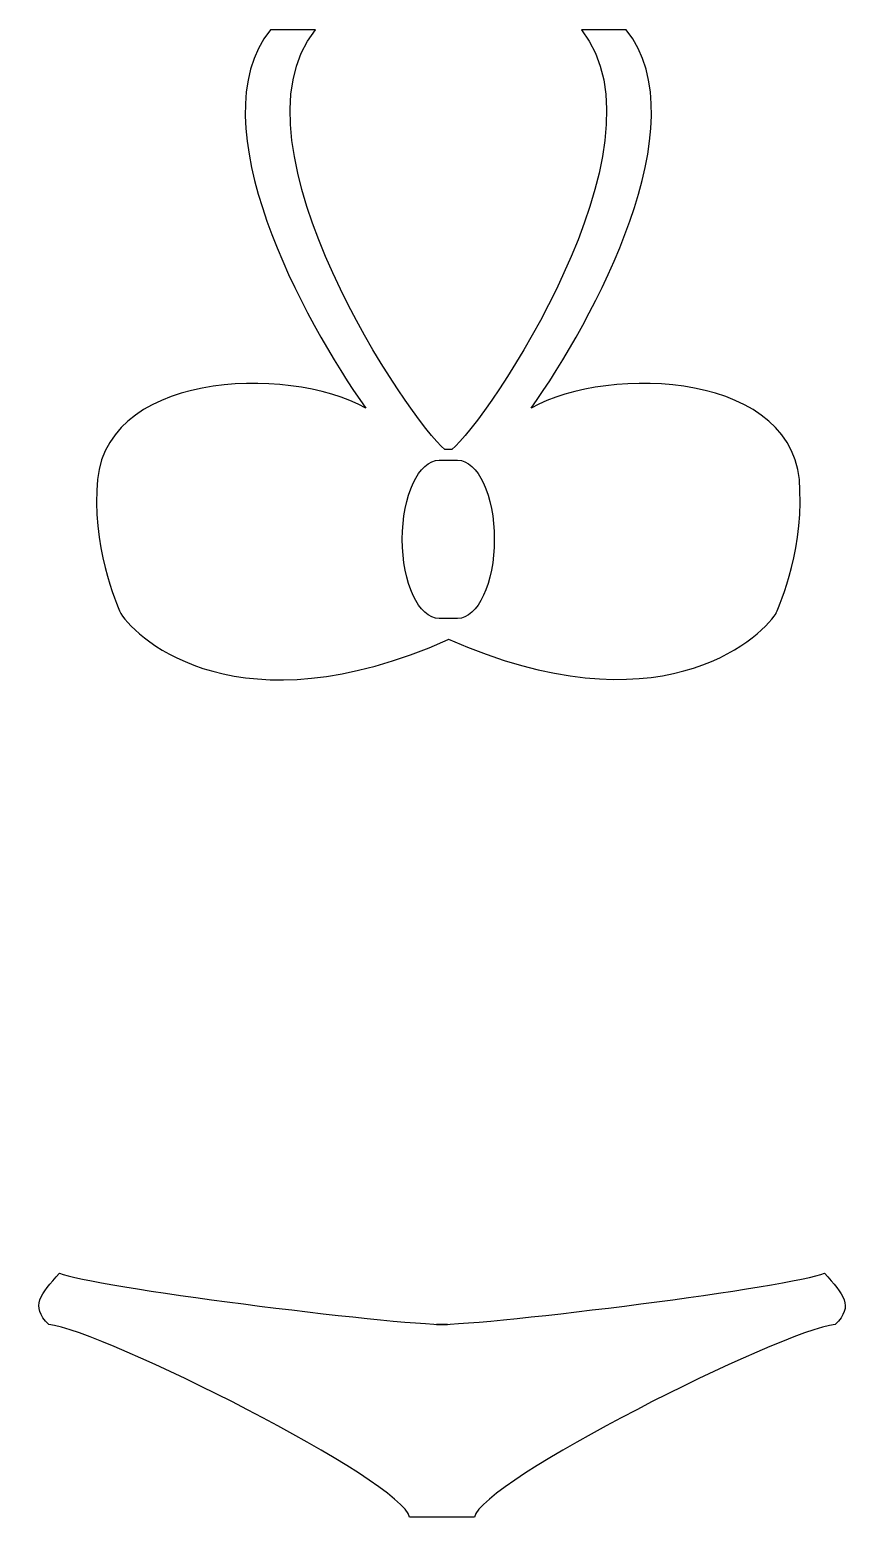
# Model space of a CAD drawing. Header units: centimetres. Extents: x -4.1 to 4.1, y -7.4 to 7.4.
import ezdxf

# ---------------------------------------------------------------- set-up
doc = ezdxf.new("R2010")
doc.units = ezdxf.units.CM
doc.header["$MEASUREMENT"] = 0
doc.layers.add('Camada 1', color=7, linetype='Continuous')

msp = doc.modelspace()

# ---------------------------------------------------------------- linework, layer by layer
at = {"layer": 'Camada 1'}
for points, knots in [([(0.09819, 3.24212), (0.43945, 3.51533), (2.31804, 6.28224), (1.39512, 7.44318), (1.39512, 7.44318), (1.39512, 7.44318), (1.84428, 7.44318), (1.84428, 7.44318), (1.84428, 7.44318), (2.58657, 6.50915), (1.51593, 4.53499), (0.8921, 3.65668), (0.8921, 3.65668), (1.66841, 4.09584), (3.5822, 4.02781), (3.5822, 2.83229), (3.5822, 2.83229), (3.6162, 2.18321), (3.34299, 1.60274), (3.34299, 1.60274), (3.34299, 1.60274), (3.17175, 1.3295), (2.14707, 0.4232), (0.06443, 1.34551), (0.06443, 1.34551), (0.06443, 1.34551), (0.06268, 1.34022), (0.06268, 1.34022), (0.06268, 1.34022), (-2.02232, 0.41794), (-3.0457, 1.3295), (-3.21572, 1.60274), (-3.21572, 1.60274), (-3.21572, 1.60274), (-3.48896, 2.18321), (-3.45496, 2.83229), (-3.45496, 2.83229), (-3.45496, 4.02784), (-1.54234, 4.09583), (-0.76372, 3.65668), (-0.76372, 3.65668), (-1.38877, 4.53498), (-2.45941, 6.50915), (-1.71828, 7.44318), (-1.71828, 7.44318), (-1.71828, 7.44318), (-1.26796, 7.44318), (-1.26796, 7.44318), (-1.26796, 7.44318), (-2.19085, 6.28224), (-0.31226, 3.51533), (0.029, 3.24213), (0.029, 3.24213), (0.029, 3.24213), (0.09819, 3.24212), (0.09819, 3.24212)], [0, 0, 0, 0, 0.06666667, 0.06666667, 0.06666667, 0.06666667, 0.13333333, 0.13333333, 0.13333333, 0.13333333, 0.2, 0.2, 0.2, 0.2, 0.26666667, 0.26666667, 0.26666667, 0.26666667, 0.33333333, 0.33333333, 0.33333333, 0.33333333, 0.4, 0.4, 0.4, 0.4, 0.46666667, 0.46666667, 0.46666667, 0.46666667, 0.53333333, 0.53333333, 0.53333333, 0.53333333, 0.6, 0.6, 0.6, 0.6, 0.66666667, 0.66666667, 0.66666667, 0.66666667, 0.73333333, 0.73333333, 0.73333333, 0.73333333, 0.8, 0.8, 0.8, 0.8, 0.86666667, 0.86666667, 0.86666667, 0.86666667, 1, 1, 1, 1]), ([(0.0536, -7.44318), (0.0536, -7.44318), (0.35382, -7.44318), (0.32448, -7.44318), (0.32448, -7.44318), (0.38078, -7.08904), (3.39452, -5.56929), (3.93631, -5.51532), (3.93631, -5.51532), (4.12631, -5.32421), (4.01841, -5.21629), (3.82841, -4.99936), (3.82841, -4.99936), (3.52938, -5.13541), (0.51564, -5.51532), (-0.05427, -5.51532), (-0.05427, -5.51532), (-0.05427, -5.51532), (0.0536, -5.51532), (0.0536, -5.51532), (0.0536, -5.51532), (-0.51512, -5.51532), (-3.53002, -5.1354), (-3.82789, -4.99936), (-3.82789, -4.99936), (-4.0167, -5.21629), (-4.12692, -5.32422), (-3.93695, -5.51532), (-3.93695, -5.51532), (-3.394, -5.5693), (-0.38143, -7.08904), (-0.32512, -7.44318), (-0.32512, -7.44318), (-0.35325, -7.44318), (-0.05427, -7.44318), (-0.05427, -7.44318), (-0.05427, -7.44318), (-0.05427, -7.44318), (0.0536, -7.44318), (0.0536, -7.44318)], [0, 0, 0, 0, 0.09090909, 0.09090909, 0.09090909, 0.09090909, 0.18181818, 0.18181818, 0.18181818, 0.18181818, 0.27272727, 0.27272727, 0.27272727, 0.27272727, 0.36363636, 0.36363636, 0.36363636, 0.36363636, 0.45454545, 0.45454545, 0.45454545, 0.45454545, 0.54545455, 0.54545455, 0.54545455, 0.54545455, 0.63636364, 0.63636364, 0.63636364, 0.63636364, 0.72727273, 0.72727273, 0.72727273, 0.72727273, 0.81818182, 0.81818182, 0.81818182, 0.81818182, 1, 1, 1, 1])]:
    msp.add_open_spline(points, degree=3, knots=knots, dxfattribs=at)
at = {"layer": 'Camada 1', "color": 7, "lineweight": 25}
msp.add_open_spline([(0.15571, 1.55072), (0.35912, 1.55072), (0.52351, 1.90595), (0.52351, 2.34352), (0.52351, 2.34352), (0.52351, 2.78106), (0.35912, 3.13626), (0.15571, 3.13626), (0.15571, 3.13626), (0.15571, 3.13626), (-0.02868, 3.13626), (-0.02868, 3.13626), (-0.02868, 3.13626), (-0.23209, 3.13626), (-0.39754, 2.78103), (-0.39754, 2.34352), (-0.39754, 2.34352), (-0.39754, 1.90593), (-0.23207, 1.55072), (-0.02868, 1.55072), (-0.02868, 1.55072), (-0.02868, 1.55072), (0.15571, 1.55072), (0.15571, 1.55072)], degree=3, knots=[0, 0, 0, 0, 0.14285714, 0.14285714, 0.14285714, 0.14285714, 0.28571429, 0.28571429, 0.28571429, 0.28571429, 0.42857143, 0.42857143, 0.42857143, 0.42857143, 0.57142857, 0.57142857, 0.57142857, 0.57142857, 0.71428571, 0.71428571, 0.71428571, 0.71428571, 1, 1, 1, 1], dxfattribs=at)

doc.saveas('drawing.dxf')
